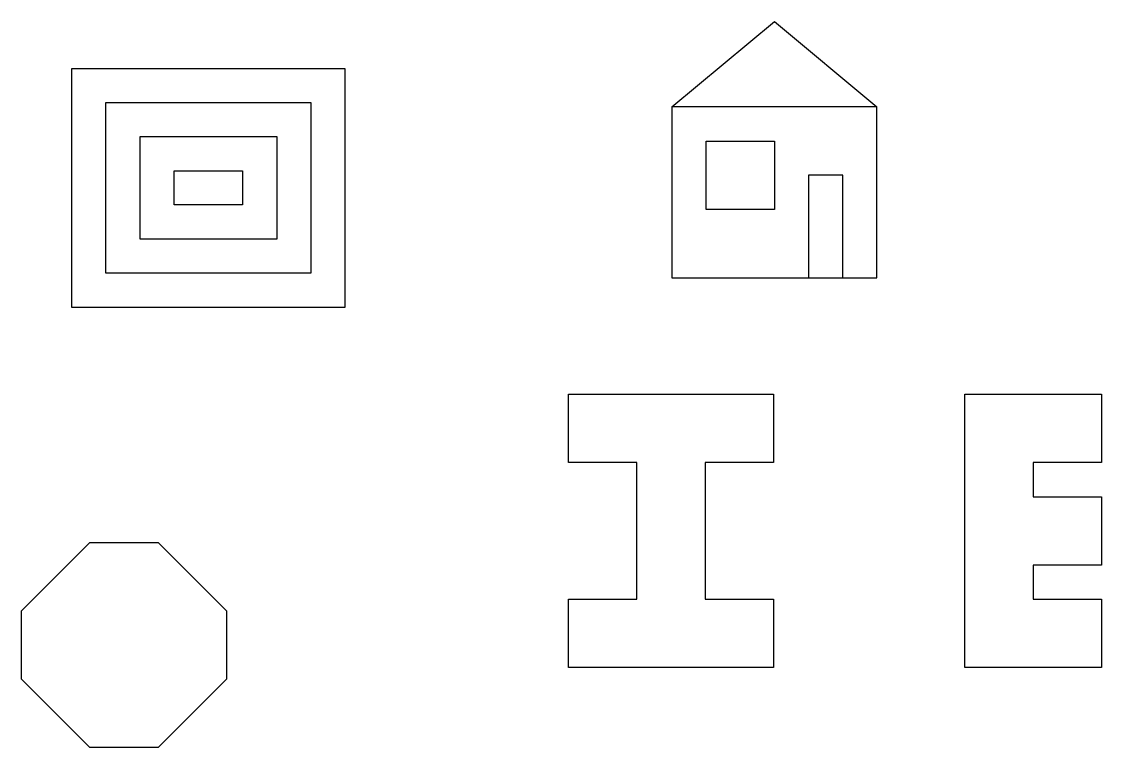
# Model space of a CAD drawing. Header units: millimetres. Extents: x 2739.4 to 2771, y 1817.9 to 1839.2.
import ezdxf

# ---------------------------------------------------------------- set-up
doc = ezdxf.new("R2010")
doc.units = ezdxf.units.MM

msp = doc.modelspace()

# ---------------------------------------------------------------- linework, layer by layer
for p, q in [((2758.395, 1836.686), (2761.395, 1839.186)), ((2761.395, 1839.186), (2764.395, 1836.686)), ((2764.395, 1836.686), (2758.395, 1836.686)), ((2758.395, 1836.686), (2758.395, 1831.686)), ((2758.395, 1836.686), (2758.395, 1835.686)), ((2764.395, 1831.686), (2764.395, 1836.686)), ((2759.395, 1835.686), (2761.395, 1835.686)), ((2759.395, 1833.686), (2759.395, 1835.686)), ((2761.395, 1835.686), (2761.395, 1833.686)), ((2763.395, 1834.686), (2762.395, 1834.686)), ((2762.395, 1834.686), (2762.395, 1831.686)), ((2763.395, 1831.686), (2763.395, 1834.686)), ((2761.395, 1833.686), (2759.395, 1833.686)), ((2758.395, 1831.686), (2764.395, 1831.686)), ((2755.365, 1828.274), (2761.365, 1828.274)), ((2755.365, 1826.274), (2755.365, 1828.274)), ((2761.365, 1828.274), (2761.365, 1826.274)), ((2766.968, 1828.274), (2770.968, 1828.274)), ((2766.968, 1820.274), (2766.968, 1828.274)), ((2770.968, 1828.274), (2770.968, 1826.274)), ((2757.365, 1826.274), (2755.365, 1826.274)), ((2757.365, 1822.274), (2757.365, 1826.274)), ((2761.365, 1826.274), (2759.365, 1826.274)), ((2759.365, 1826.274), (2759.365, 1822.274)), ((2770.968, 1826.274), (2768.968, 1826.274)), ((2768.968, 1826.274), (2768.968, 1825.274)), ((2768.968, 1825.274), (2770.968, 1825.274)), ((2770.968, 1825.274), (2770.968, 1823.274)), ((2739.355, 1821.937), (2741.355, 1823.937)), ((2741.355, 1823.937), (2743.355, 1823.937)), ((2745.355, 1821.937), (2743.355, 1823.937)), ((2770.968, 1823.274), (2768.968, 1823.274)), ((2768.968, 1823.274), (2768.968, 1822.274)), ((2755.365, 1820.274), (2755.365, 1822.274)), ((2755.365, 1822.274), (2757.365, 1822.274)), ((2759.365, 1822.274), (2761.365, 1822.274)), ((2761.365, 1822.274), (2761.365, 1820.274)), ((2768.968, 1822.274), (2770.968, 1822.274)), ((2770.968, 1822.274), (2770.968, 1820.274)), ((2739.355, 1819.937), (2739.355, 1821.937)), ((2745.355, 1821.937), (2745.355, 1819.937)), ((2761.365, 1820.274), (2755.365, 1820.274)), ((2770.968, 1820.274), (2766.968, 1820.274)), ((2741.355, 1817.937), (2739.355, 1819.937)), ((2743.355, 1817.937), (2745.355, 1819.937)), ((2743.355, 1817.937), (2741.355, 1817.937))]:
    msp.add_line(p, q)
for points in [[(2740.823, 1837.817), (2748.823, 1837.817), (2748.823, 1830.817), (2740.823, 1830.817)], [(2741.823, 1836.817), (2747.823, 1836.817), (2747.823, 1831.817), (2741.823, 1831.817)], [(2742.823, 1835.817), (2746.823, 1835.817), (2746.823, 1832.817), (2742.823, 1832.817)], [(2743.823, 1834.817), (2745.823, 1834.817), (2745.823, 1833.817), (2743.823, 1833.817)]]:
    msp.add_lwpolyline(points, close=True)

doc.saveas('drawing.dxf')
